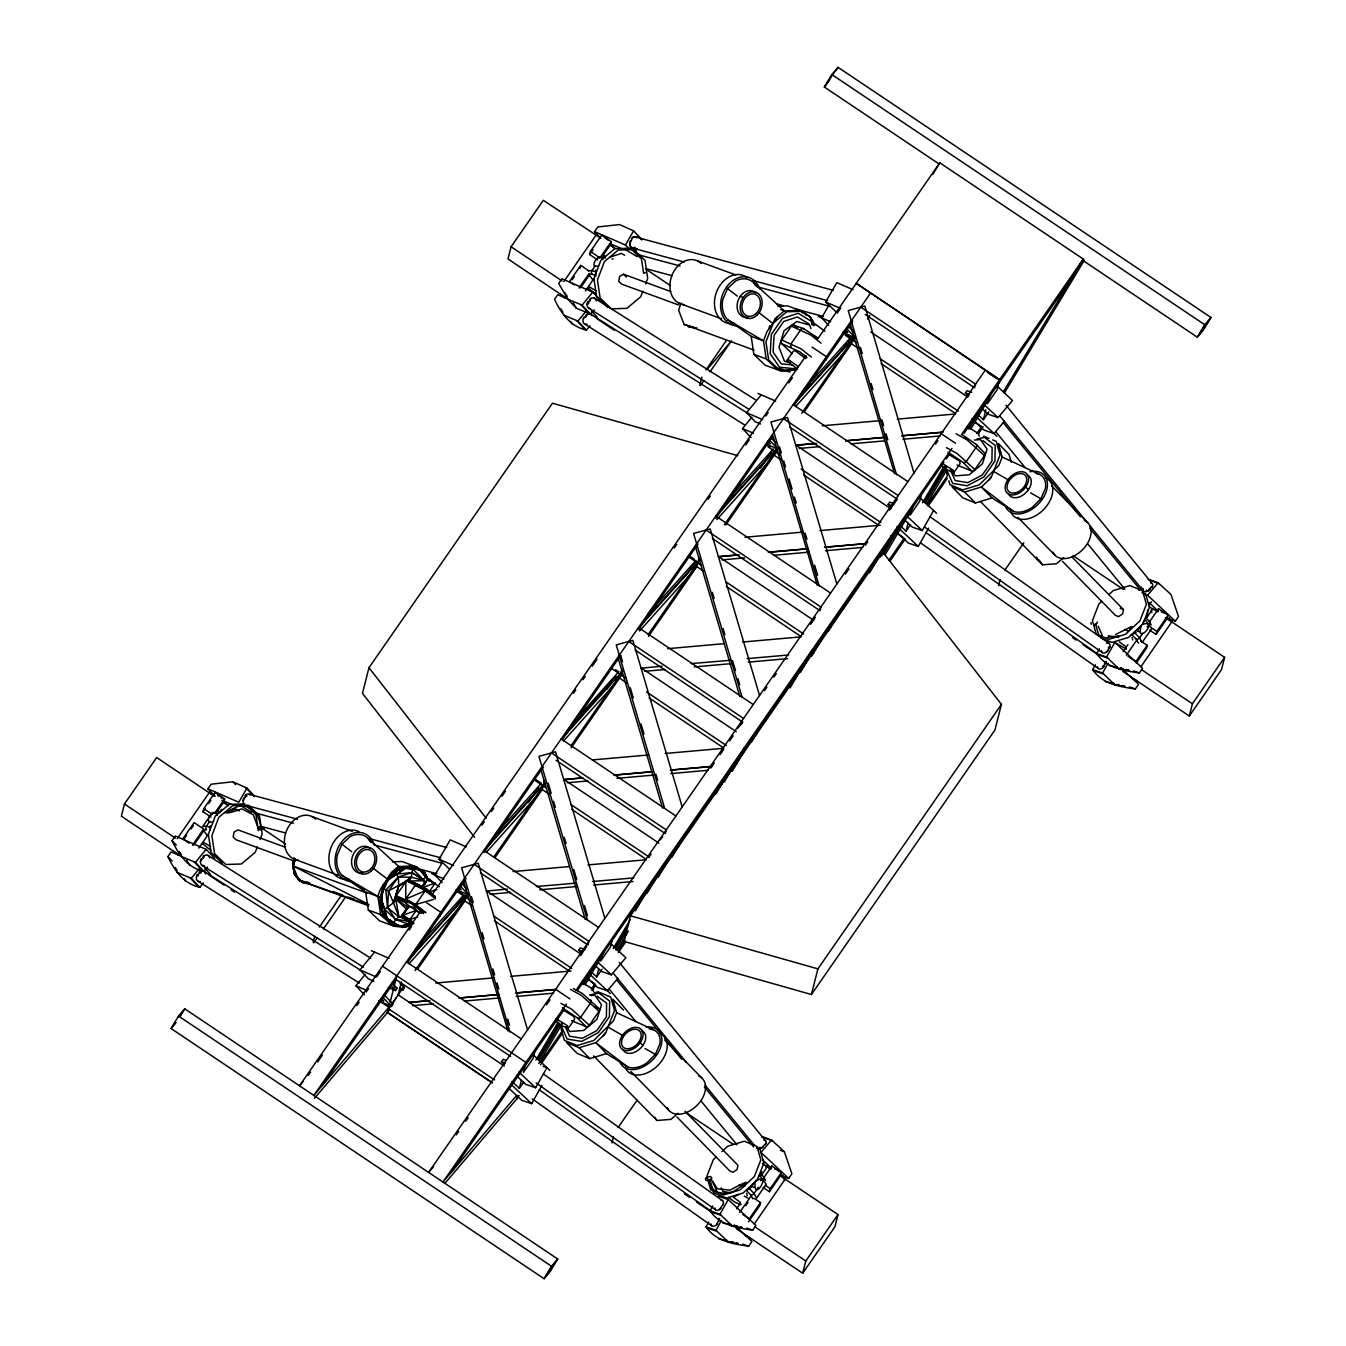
<?xml version="1.0" encoding="UTF-8"?>
<svg xmlns="http://www.w3.org/2000/svg" width="1346" height="1346" viewBox="0 0 1346 1346"><rect width="100%" height="100%" fill="white"/><g stroke="black" fill="none" stroke-linecap="round" stroke-linejoin="round"><path stroke-width="1.5" d="M398.197 926.132L394.328 926.267L383.072 915.431L380.396 897.412L365.641 891.994L342.305 875.539A23.101 17.784 -69.9 0 1 337.274 855.198L341.934 844.211L350.162 836.623A23.101 17.784 -69.9 0 1 368.081 838.39L398.752 866.538L401.192 867.43L414.299 866.033L398.752 866.538C382.533 876.381 379.791 898.253 383.072 915.431L394.328 926.267L404.507 927.293L409.857 925.762L405.869 925.661M409.033 920.832L409.335 924.365L395.64 919.52L387.564 907.726L385.814 890.059L388.557 890.968L406.812 880.856L425.286 890.699L435.498 898.842L430.165 891.675L415.359 885.231L405.718 899.128L415.645 904.579L425.858 912.723L405.718 899.128L405.836 881.748L411.253 877.171L412.667 868.927L419.616 869.651L424.512 872.427L429.189 881.361M1147.549 610.024L1147.465 616.047L1142.905 622.609M210.094 829.725L210.346 825.754M425.437 884.187L423.351 879.577L411.926 872.595L398.197 877.104L388.557 890.968L387.564 907.726L398.938 916.912L406.256 918.897M595.521 276.048L595.874 270.109M243.172 800.971L246.032 794.695M294.168 861.406C290.871 871.754 297.668 884.827 309.698 883.413M1072.089 557.126L1123.473 609.587L1122.665 613.793L1118.576 616.636L1115.312 615.29L1062.465 561.332M200.47 861.423L204.39 855.602M587.092 304.196L591.012 298.375M383.391 884.591L380.396 897.412L382.096 909.98L390.256 923.356L404.507 927.293L411.304 924.433M768.919 328.946L769.676 325.732M214.552 796.378L156.674 757.546L124.455 803.983L121.376 816.198L180.987 856.191L171.11 851.917L167.897 856.561C174.458 870.441 183.83 883.952 199.814 887.3L203.381 882.959M174.021 851.547L178.648 855.366M210.969 817.072L202.994 811.722L203.768 808.677L215.04 792.424L224.614 798.834L223.84 801.88L217.076 811.638M209.337 792.878L214.266 795.469L215.04 792.424M737.894 455.688L552.483 403.211L368.972 667.7L362.478 693.358L474.633 837.313M313.164 942.469L314.695 936.362M600.905 238.259L543.313 200.335L511.093 246.772L507.997 258.97L567.608 298.963L557.749 294.69L554.518 299.334C561.097 313.231 570.468 326.725 586.435 330.073L590.002 325.749M560.659 294.32L565.286 298.139M389.617 1004.301L387.564 1012.444L314.476 1098.302M390.004 1002.82L393.554 988.738M396.834 975.8L394.008 986.938L397.104 988.267L395.488 990.589L388.287 987.476M579.958 268.426L580.732 265.381L588.707 270.731M397.995 995.451L401.411 981.991M597.59 259.845L589.632 254.495L590.406 251.45L601.679 235.197L611.235 241.607L610.461 244.669L602.571 256.043M439.94 916.003L440.865 912.336L426.531 902.712M417.681 969.036L464.892 900.996L466.944 892.886M495.008 857.587L542.219 789.547L544.507 780.512M509.898 1031.961L461.594 867.8L478.2 863.257L527.548 1029.791M621.835 669.063L619.53 678.115L626.479 682.759M517.604 1095.375L516.628 1099.194L519.068 1095.594M521.39 1080.384L519.371 1088.392L523.712 1082.184M699.785 385.242L701.855 377.099M534.682 1052.151L533.066 1058.528L523.392 1072.459L525.933 1062.415L382.483 966.176M648.469 636.406L696.858 566.666L699.146 557.614M590.776 971.358L596.732 976.927L598.718 968.952M602.335 954.634L600.72 961.01L610.394 947.079L612.009 940.703M630.483 915.802L624.006 941.443L811.419 994.509L994.946 730.003L1001.441 704.362L882.825 552.129L630.483 915.802L817.914 968.851L1001.441 704.362M776.238 447.124L774.186 455.217L781.134 459.878M678.973 845.927L679.663 843.185M688.63 831.996L689.337 829.254M611.942 1142.889L613.473 1136.781M825.485 360.341L826.41 356.69L812.059 347.066M804.302 411.809L851.513 343.768L853.566 335.676M756.301 734.495L756.99 731.736M765.958 720.564L766.648 717.805M819.209 586.183L770.905 422.021L787.511 417.479L836.859 584.013M939.878 162.849L1083.328 259.088M833.628 623.047L834.318 620.304M843.286 609.115L843.976 606.373M896.537 474.734L848.232 310.573L864.839 306.03L914.018 473.186M881.866 555.932L882.825 552.129M901.568 526.959L906.043 531.148L908.028 523.157M911.646 508.855L910.031 515.232L919.688 501.301L921.303 494.924M811.419 994.509L817.914 968.851M750.025 1237.933L745.095 1235.325M754.164 1198.293L760.54 1202.567L759.767 1205.612L748.494 1221.865M763.064 1187.408L769.441 1191.681L780.714 1175.428L781.488 1172.383L771.931 1165.973L771.157 1169.018L766.362 1165.804L769.693 1168.749M769.441 1191.681L770.215 1188.636L781.488 1172.383M785.341 1179.247L780.714 1175.428M977.415 414.131L983.371 419.7L985.844 409.756M988.973 397.406L987.358 403.8L997.016 389.869L999.641 379.505L856.191 283.283L999.556 379.824M736.212 1228.629L802.687 1273.232L805.783 1261.017L838.003 1214.58L780.125 1175.748M838.003 1214.58L834.907 1226.795L802.687 1273.232M998.564 585.661L1000.112 579.554M1149.686 630.197L1156.063 634.471L1167.335 618.218L1168.109 615.156L1158.553 608.745L1157.779 611.791L1149.383 606.878M1136.663 680.706L1131.717 678.115M1140.802 641.066L1147.179 645.34L1146.405 648.402L1136.26 663.023M1156.063 634.471L1156.837 631.409L1168.109 615.156M1171.979 622.037L1167.335 618.218M1122.833 671.402L1189.326 716.005L1192.405 703.79L1224.624 657.353L1166.746 618.537M1224.624 657.353L1221.545 669.568L1189.326 716.005M631.711 238.326A5.771 3.786 -74.9 0 1 636.507 237.586A5.771 3.786 -74.9 0 0 632.654 237.468L629.81 243.761A5.771 3.786 -74.9 0 0 634.875 247.395M719.067 1220.973L719.403 1219.661A5.771 3.399 -54.7 0 0 719.471 1218.45L716.61 1224.641M719.454 1209.549L723.374 1203.728M1110.013 646.517L1107.203 651.498A5.771 3.399 -54.7 0 1 1101.398 650.707M1105.689 663.746L1106.025 662.434A5.771 3.399 -54.7 0 0 1106.092 661.223L1103.232 667.431M243.66 798.043L243.273 799.49A5.771 3.786 -74.9 0 0 244.4 804.471M630.298 240.833L629.894 242.28A5.771 3.786 -74.9 0 0 634.807 247.462M411.876 923.625L404.507 927.293L390.256 923.356L387.059 918.107L384.653 909.307L393.469 902.796C396.7 893.778 401.158 883.447 396.868 874.109L405.297 868.271L411.59 866.319L416.738 866.925L424.512 872.427L428.213 879.291M711.226 1179.332L711.765 1177.548L710.099 1176.421L705.472 1178.238L705.674 1179.937L707.508 1180.661L711.226 1179.332L717.401 1188.804L730.037 1190.15C747.467 1180.644 754.433 1178.356 733.2 1191.563A29.679 19.837 -44.4 0 1 708.719 1180.577M1097.293 621.902L1096.771 623.686L1094.264 624.931M295.397 858.698L293.142 866.016L294.387 874.126L302.783 882.589L308.268 882.303M402.69 916.777L398.938 916.912L393.469 902.796L398.567 886.341L411.253 877.171L424.074 880.654L424.646 884.541M680.941 303.052L678.67 310.371L684.138 324.47L754.029 350.095M294.135 857.57L293.142 866.016L298.593 880.116L368.501 905.74M258.365 828.682L259.913 829.96L264.338 828.917L261.948 827.908L258.365 828.682L253.3 814.818L241.843 808.811C224.799 815.138 219.213 814.296 239.033 805.985A29.679 22.848 -69.9 0 1 260.737 827.992M755.123 1182.427C753.205 1203.93 773.025 1170.011 755.863 1181.132M399.88 925.543L391.888 925.375L380.632 914.54L377.957 896.52C380.868 883.632 391.164 875.035 401.192 867.43L411.59 866.319L419.616 869.651L425.807 876.953L423.351 879.577L412.667 868.927L405.297 868.271L387.934 880.318L380.396 897.412L387.312 879.073L398.752 866.538M198.787 848.098L208.327 834.335L215.31 816.029L229.19 804.386L244.72 803.865M257.322 846.836L255.235 852.338L241.355 863.997L225.825 864.502L214.569 853.667L211.894 835.647L218.826 817.308L232.707 805.665L248.236 805.16L259.492 815.979L262.167 834.015L260.081 839.5M642.85 291.19L640.78 296.692L626.9 308.335L611.37 308.84L600.114 298.021L597.439 280.002L604.354 261.662L618.235 250.019L633.764 249.498L645.02 260.333L647.695 278.353L645.626 283.855M802.653 313.08L799.827 310.371L784.297 310.876L774.943 318.817L765.941 341.766L768.616 359.786L779.856 370.604L790.035 371.631L775.801 367.71M560.542 1026.83L561.989 1023.145M623.518 1010.123L612.817 999.203L616.636 1012.68L653.281 1029.69A23.101 15.445 -44.4 0 1 659.776 1044.311L655.334 1054.423L646.888 1062.886A23.101 15.445 -44.4 0 1 627.505 1066.84L606.524 1053.598L589.851 1058.629L577.182 1053.413L566.481 1042.494L579.15 1047.71L595.841 1042.662L605.498 1033.526L614.516 1010.526L610.697 997.033L598.028 991.817L594.326 992.927M616.636 1012.68L613.389 1020.991L593.721 1040.508L577.03 1045.539L564.361 1040.323L561.097 1028.765M1011.233 462.183L1009.046 454.46L998.362 443.541L1002.181 457.034L1038.826 474.044A23.101 15.445 -44.4 0 1 1045.32 488.665L1040.879 498.777L1032.432 507.24A23.101 15.445 -44.4 0 1 1013.05 511.194L992.069 497.936L975.396 502.983L962.727 497.751L952.026 486.831L964.695 492.064L981.369 487.016L991.043 477.864L1000.061 454.881L996.242 441.387L992.625 439.89M1002.181 457.034L998.934 465.329L979.265 484.863L962.575 489.894L949.906 484.678L948.812 480.825M388.557 890.968L393.469 902.796L398.567 886.341L405.836 881.748L396.195 895.645L415.645 904.579L433.513 899.414M196.667 875.876L201.513 871.047M583.289 318.649L588.152 313.82M201.345 858.664L200.739 860.027A5.771 4.055 -57.7 0 0 204.491 865.613M587.983 301.437L587.378 302.8A5.771 4.055 -57.7 0 0 589.985 308.47M761.028 1148.357L765.908 1143.427M1152.546 586.2L1147.667 591.13M409.335 924.365L399.358 926.351L393.941 922.868L395.64 919.52L398.938 916.912L395.657 898.287L405.18 900.424L395.64 896.941M780.781 309.597L784.297 310.876L753.625 282.727A23.101 17.784 -69.9 0 0 735.707 280.978L727.479 288.549L722.819 299.552A23.101 17.784 -69.9 0 0 727.85 319.877L751.186 336.349L763.502 340.875L766.177 358.894L777.433 369.713L783.254 369.527M516.612 1075.858L525.714 1084.371L535.641 1087.753L546.947 1067.681L542.976 1066.335M509.596 1088.931L521.726 1100.288L531.653 1103.653L541.933 1085.431M904.764 520.061L912.336 527.144L922.279 530.526L933.569 510.471M894.72 530.29L908.348 543.061L918.292 546.442L928.555 528.204M718.293 1196.173L728.236 1199.555L755.947 1225.499L752.717 1230.143C736.716 1227.939 719.858 1225.163 710.032 1210.845L712.791 1205.949M734.378 1225.079L751.926 1241.517L748.713 1246.16C732.695 1243.973 715.836 1241.18 706.027 1226.862L708.77 1221.983M732.561 1226.256L719.975 1214.227L728.236 1199.555M728.539 1242.291L715.954 1230.244L721.456 1220.469M1119.182 669.046L1106.597 656.999L1114.858 642.345L1142.569 668.272L1139.355 672.916C1123.338 670.729 1106.479 667.936 1096.67 653.618L1099.413 648.738M1120.999 667.868L1138.565 684.306L1135.334 688.95C1119.334 686.746 1102.475 683.97 1092.649 669.652L1095.408 664.756M1115.161 685.064L1102.576 673.034L1108.095 663.241M1141.391 625.486C1134.829 647.207 1160.084 618.891 1142.317 624.376M246.941 788.083L238.814 802.216L207.923 788.84L211.137 784.196L232.908 781.79L246.941 788.083L254.041 795.57M628.279 248.001L625.453 245.006L633.579 230.856L619.53 224.563L597.775 226.969L594.545 231.613L600.232 237.619M634.976 252.224L637.011 248.69M449.328 868.978L439.048 859.219L450.17 839.87L466.389 846.903M442.077 862.786L434.994 875.085L442.094 882.572M835.95 311.75L825.67 301.992L836.791 282.66L853.011 289.676M828.699 305.559L821.632 317.858L828.715 325.362M580.21 955.761L586.705 946.591M535.927 1059.975L558.102 1022.253M537.592 1059.302L558.91 1023.061M582.364 983.186L585.56 977.751M538.619 1060.513L559.869 1024.373M583.255 984.616L597.17 960.943L604.001 952.598L585.14 984.666M538.821 1063.441L561.972 1024.054M613.238 948.526L630.147 919.789M635.43 910.805L655.502 876.667M614.92 947.853L628.767 924.298M646.888 893.492L663.948 864.502M615.492 949.839L626.698 930.776M658.177 877.272L674.497 849.511L681.328 841.149L671.772 857.402M617.04 950.461L628.414 931.112M810.46 624.393L814.801 616.99M715.921 793.972L734.95 761.634M724.215 782.043L744.473 747.619M732.291 771.275L751.825 738.062L758.656 729.7L751.186 742.403M889.521 509.983L897.294 499.231L789.732 427.086M790.085 687.924L812.277 650.185M800.483 672.411L819.664 639.804M811.722 656.242L829.153 626.613L835.984 618.268L828.513 630.954M967.724 397.07L969.457 394.109M869.516 572.874L889.605 538.753M879.931 557.345L898.051 526.538M883.464 554.316L906.481 515.165L913.311 506.819L885.163 554.687M922.548 502.748L943.681 466.826M924.214 502.092L945.531 465.834M967.925 427.776L973.242 418.724M925.24 503.303L946.507 467.146M968.817 429.189L983.808 403.733L990.639 395.371L970.718 429.239M926.502 504.43L946.507 470.41M385.814 890.059L398.197 877.104L411.253 877.171L408.915 881.058L406.812 880.856L422.308 886.408L430.165 891.675M171.06 1028.512L178.547 1016.062L184.739 1008.81L557.715 1258.998L550.228 1271.448L544.053 1278.7L171.06 1028.512L176.006 1022.691M180.465 1015.406L182.45 1012.091L178.328 1016.937M180.448 1015.91L184.739 1008.81M932.744 174.543L939.087 163.976L824.324 87.002L831.828 74.552L838.003 67.3L1210.979 317.488L1203.492 329.938L1197.317 337.19L1082.554 260.215L1003.393 391.703M826.612 83.721L834.688 71.792M835.866 70.85L838.003 67.3M867.665 319.069L869.836 315.469M1004.352 393.099L1084.405 260.131M544.053 1278.7L551.54 1266.266L557.715 1258.998M1197.317 337.19L1204.805 324.756L1210.979 317.488M463.428 895.729L458.7 903.418L412.448 954.97M536.903 790.539L538.652 787.679L528.524 802.283M618.066 672.849L618.689 671.839L615.509 669.702M566.515 733.57L622.424 671.267L614.399 684.306L563.671 740.855M772.722 449.951L767.994 457.64L720.362 510.74M845.322 346.191L847.088 343.331M844.295 333.219L850.672 337.493L847.963 341.901L851.446 336.887M798.498 399.24L854.39 336.937L846.382 349.977L795.654 406.526M207.52 867.026L203.953 871.367C187.986 868.019 178.614 854.508 172.036 840.627L175.266 835.984L206.157 849.36L214.67 858.344M177.268 838.693L209.488 792.272M563.907 281.482L596.127 235.045M580.732 265.381L569.459 281.634L574.237 284.847M184.318 838.659L186.572 835.412M191.082 828.9L193.336 825.653M202.994 811.722L205.248 808.475M208.63 803.596L210.885 800.348M572.067 279.817L574.321 276.553M589.632 254.495L593.014 249.633M192.394 845.271L203.667 829.018L194.11 822.608L182.82 838.861L189.197 843.134M215.596 811.84L224.614 798.834M579.016 288.044L589.178 273.423M601.09 256.245L611.235 241.607M209.69 821.497L206.476 826.124A2.726 2.103 -69.9 0 0 206.51 829.826L203.28 830.179L207.149 835.344M595.218 265.835L592.004 270.479A2.726 2.103 -69.9 0 0 592.055 274.163L595.824 275.56M193.874 845.069L202.893 832.064M580.496 287.859L589.531 274.853M219.448 812.614L221.737 809.333M585.409 290.871L593.771 278.824M319.305 927.125L341.985 894.451M705.943 369.914L726.234 340.673M313.837 942.789L317.42 937.624M323.377 929.026L344.862 898.068M700.458 385.562L704.042 380.396M710.015 371.799L731.484 340.841L707.66 368.854M389.516 875.691L391.821 872.359M775.044 320.045L777.365 316.714M792.138 353.645L781.774 343.684A2.726 2.103 -69.9 0 1 781.74 339.983L791.381 326.085A2.726 2.103 -69.9 0 1 794.46 325.412L803.999 328.895L818.217 338.149M422.375 885.836L428.247 878.736L439.385 886.846M797.488 369.023L786.771 360.661L793.114 351.508L794.763 350.515L805.901 358.625M412.768 924.164L409.941 919.503L416.284 910.367L414.198 907.473L409.234 906.161L405.769 902.83L395.657 898.287L411.102 903.385L423.283 912.42M420.575 911.292L299.502 1085.785L303.237 1081.393M432.503 894.081L806.086 355.681M818.015 338.485L939.945 162.546M308.234 1075.521L310.606 1072.106M317.69 1061.893L322.434 1055.062M356.724 1005.647L359.096 1002.232M366.179 992.002L368.552 988.603M376.83 976.658L380.38 971.56M409.218 929.985L411.556 926.62M481.918 825.199L484.274 821.8M491.357 811.588L493.73 808.189M501.991 796.277L505.524 791.179M573.413 693.341L575.768 689.943M582.852 679.73L585.207 676.331M592.29 666.135L597.018 659.321M674.346 547.889L676.702 544.474M707.996 499.366L710.351 495.967M745.768 444.937L749.301 439.839M765.824 416.032L768.179 412.633M788.84 382.87L792.357 377.789M837.212 313.147L840.779 308.015M870.458 293.209L313.837 1095.408L388.876 1007.262L379.303 1000.852M322.586 1085.145L395.909 979.467L510.672 1056.459M407.67 962.508L466.086 878.315M483.937 852.59L543.414 766.867M562.325 739.627L620.742 655.418M638.593 629.692L698.069 543.969M715.921 518.244L773.025 435.953L817.258 585.241M794.291 405.297L852.725 321.088M453.602 910.283L463.596 895.881M607.046 689.118L615.98 676.23L568.5 730.525M685.568 575.937L687.974 572.487M689.169 570.754L695.562 561.534M760.507 467.954L770.635 453.35M841.418 351.323L846.937 343.398M404.456 985.777L388.489 1008.777L494.554 1079.929M415.073 970.483L467.971 894.232M493.578 857.352L545.281 782.8M570.889 745.903L622.609 671.351M648.217 634.454L699.937 559.902M724.367 524.721L777.265 448.454M801.694 413.272L854.592 337.022M389.936 1007.06L396.38 997.773M391.434 1006.455L393.049 1004.133L384.535 995.148L382.937 997.47L391.434 1006.455L378.832 1001.003M399.661 988.889L402.723 990.202L404.322 987.88L400.082 983.388M389.701 1009.349L387.564 1012.444L491.896 1082.42M571.158 747.838L621.684 675.019M725.797 524.957L776.339 452.121M504.498 1064.518L501.469 1061.674L503.068 1059.352L506.231 1060.429M581.792 953.052L578.78 950.226L580.395 947.904L585.14 949.519M891.119 507.291L888.091 504.447L889.706 502.125L894.434 503.74M968.43 395.825L965.418 393.015L967.034 390.693L971.762 392.309M985.222 370.2L428.6 1172.4L433.597 1166.528M456.26 1134.863L458.633 1131.448M465.733 1121.218L468.088 1117.819M546.51 1004.772L550.026 999.725M648.738 857.469L651.094 854.071M710.738 768.095L714.272 762.997M720.16 754.517L723.694 749.419M729.599 740.923L733.133 735.825M740.266 725.544L742.639 722.112L635.076 649.967M764.494 690.616L766.85 687.217M773.916 677.021L776.272 673.639M811.638 622.676L815.222 617.528M845.355 574.069L848.889 568.988M865.394 545.214L867.749 541.815M935.554 444.096L937.893 440.714M566.414 1004.082L442.952 1182.024L516.628 1095.459M575.97 990.32L951.925 448.47M961.465 434.708L1083.412 258.785M451.684 1171.743L563.133 1011.149M577.367 990.606L943.899 462.368M946.272 458.952L949.839 453.804M964.073 433.294L1071.954 277.814M596.732 976.927L602.099 969.187M906.043 531.148L910.333 524.957M983.371 419.7L988.738 411.96M540.638 1062.179L561.871 1031.558M591.382 989.041L594.915 983.943L585.359 977.516M617.965 950.73L625.049 940.534M888.882 560.273L904.226 538.164L894.669 531.754M927.259 504.952L947.332 476.047M976.826 433.513L981.756 426.43M540.554 1064.72L562.123 1033.543M591.988 990.606L595.605 985.272M618.285 952.682L625.503 942.183M889.79 561.4L905.37 538.837M928.067 506.231L947.231 478.503M978.29 433.833L983.118 426.8M555.343 1020.722L562.174 1025.837L568.264 1028.344L574.607 1019.208L573.884 1016.6L562.477 1009.601M940.871 465.077L947.719 470.191L953.809 472.698L960.152 463.562L959.412 460.955L948.005 453.955M571.512 1020.672L586.048 1026.662A2.726 1.817 -44.4 0 0 589.329 1025.198L598.97 1011.3A2.726 1.817 -44.4 0 0 598.734 1008.373L582.465 993.55L573.312 988.502M957.056 465.026L971.593 471.016A2.726 1.817 -44.4 0 0 974.874 469.535L984.515 455.655A2.726 1.817 -44.4 0 0 984.279 452.727L976.001 444.281L962.508 434.876M602.991 1035.983L605.296 1032.651M988.536 480.337L990.841 476.989M618.083 1127.544L637.18 1100.035M1004.722 570.334L1023.818 542.808M753.945 1183.184L750.53 1188.114L747.097 1189.931M758.505 1176.623L761.92 1171.693M1137.219 630.82L1140.634 625.89M736.531 1208.809L740.115 1203.644M1123.17 651.582L1127.931 644.7M1147.028 617.191L1153 608.594M760.995 1175.832L766.278 1168.21L765.588 1165.754L762.358 1163.331M739.711 1212.41L750.984 1196.157M764.023 1177.346L771.931 1165.973M1126.333 655.182L1136.478 640.561M1149.534 621.751L1158.553 608.745M745.701 1205.696L747.955 1202.449M758.353 1187.273L754.08 1193.448A2.726 1.817 -44.4 0 1 750.782 1194.912L746.694 1190.739M1142.821 633.175L1139.608 637.802A2.726 1.817 -44.4 0 1 1136.327 639.266L1132.238 635.093M1147.112 627L1149.248 623.905A2.726 1.817 -44.4 0 0 1149.013 620.977L1146.287 618.201M760.54 1202.567L749.268 1218.82L742.891 1214.546M1147.179 645.34L1135.889 661.593L1127.931 656.242M754.315 1223.968L785.492 1178.642M1140.937 666.741L1172.13 621.415M780.73 1175.697L788.672 1178.406L791.885 1173.762L784.348 1151.705L771.544 1139.978L761.6 1136.596L772.705 1141.055M1165.367 617.797L1175.294 621.179L1178.524 616.535L1170.97 594.478L1158.166 582.751L1148.239 579.369L1159.327 583.844M810.713 319.389L813.522 322.098L810.056 316.764L802.266 311.263L786.737 311.784L772.856 323.427L766.951 331.705L763.502 340.875L727.85 319.877M422.543 885.988L428.247 878.736L432.941 882.269M393.469 902.796L396.229 899.33L407.586 907.17L409.234 906.161L421.231 913.379M426.951 877.811L424.512 872.427L411.59 866.319L397.406 870.492L392.342 876.7L396.868 874.109L411.926 872.595L424.074 880.654L408.915 881.058L422.308 886.408L425.286 890.699L435.296 896.47M737.473 728.438L742.639 722.112M660.146 839.887L662.737 836.724M592.795 292.132L561.888 278.757L558.674 283.4L567.81 299.182L582.078 305.155L592.795 292.132L599.879 299.636M563.654 315.115L577.922 321.088L586.25 310.96M567.81 299.182L576.324 308.184L590.574 314.14L594.158 309.799M181.172 856.409L195.439 862.382L206.157 849.36M177.033 872.343L191.3 878.315L199.629 868.187M760.507 424.007L755.089 421.668L746.576 412.667L761.247 394.866M751.034 437.534L742.521 428.55L751.859 417.21M373.868 981.234L368.468 978.895L359.954 969.894L374.609 952.093M364.413 994.761L355.899 985.76L365.22 974.437M981.974 408.511L988.082 414.215L998.009 417.596L1012.495 400.502L997.336 386.319M1004.553 421.079L994.021 433.513L984.094 430.131L971.963 418.791M595.353 965.721L601.443 971.442L611.387 974.824L625.856 957.729L610.697 943.546M617.915 978.306L607.399 990.723L597.456 987.358L586.839 977.415M1138.968 590.305L1141.627 587.176M1143.612 593.889L1147.583 595.252L1158.166 582.751M1148.794 604.977L1151.436 601.847M771.544 1139.978L760.961 1152.462L788.672 1178.406M827.639 82.51L829.691 80.087M824.324 87.002L826.797 84.091M173.348 1025.215L175.401 1022.809M444.937 1183.319L516.662 1099.043M802.452 391.249L850.672 337.493M800.483 396.178L843.824 347.874M727.883 499.618L773.344 448.941M721.17 510.689L777.079 448.369L769.054 461.426L716.93 519.522M647.796 614.129L696.017 560.39L690.666 569.089L645.828 619.076M643.842 622.138L699.752 559.818L691.726 572.858L639.602 630.971M574.607 720.968L618.689 671.839M495.9 833.948L541.361 783.271L534.985 778.998M489.776 843.521L536.028 791.97M489.187 845.019L545.096 782.699L537.071 795.755L486.343 852.304M419.952 943.866L464.034 894.72M411.859 956.468L467.769 894.148L459.743 907.204L409.016 963.753M1129.58 629.457L1131.919 626.866M1108.195 650.404L1106.075 652.322M721.574 1207.614L720.564 1208.708A5.771 3.399 -54.7 0 1 714.776 1207.934M411.253 877.171L407.939 880.604L417.462 884.086L406.812 880.856M1101.751 601.309L1098.891 603.984L1092.397 620.59L1096.233 634.084L1108.902 639.316L1125.576 634.269L1139.894 620.893L1146.388 604.287L1142.552 590.793L1129.883 585.577L1113.209 590.608L1108.919 594.629M716.207 1156.971L713.346 1159.646L706.869 1176.253L710.688 1189.746L723.357 1194.962L740.031 1189.914L754.349 1176.539L760.843 1159.932L757.024 1146.456L744.355 1141.223L727.664 1146.27L721.944 1151.621M387.934 880.318L387.312 879.073L401.192 867.43L416.738 866.925L401.983 861.507L392.275 861.827M1063.727 557.614L1056.425 563.755L1042.443 564.815L980.679 501.738M678.182 1113.26L670.88 1119.401L656.898 1120.461L593.653 1055.887M1150.14 589.531L1148.929 590.44A5.771 3.129 -39.4 0 1 1144.268 591.584A5.771 3.129 -39.4 0 1 1143.225 588.454M763.502 1146.758L762.307 1147.65A5.771 3.129 -39.4 0 1 758.589 1148.962M212.584 821.8L213.745 821.01M585.779 314.998L586.94 314.241A5.771 4.055 -57.7 0 1 591.836 315.57M199.158 872.225L200.318 871.468A5.771 4.055 -57.7 0 1 205.517 873.975M1131.515 626.546L1115.582 634.504M812.143 324.1L813.792 323.09L824.913 331.2M786.771 360.661L788.42 359.651L798.195 366.449M670.712 291.544L623.568 274.264L619.665 276.384L618.672 281.297L621.583 284.09L678.552 304.97M1130.909 635.177L1136.074 632.469M733.334 1197.183L738.483 1194.474M598.129 266.138L594.326 266.256C592.358 262.234 597.961 255.824 602.133 257.877L602.688 259.576M405.718 899.128L425.286 890.699L415.645 904.579L423.384 913.698M586.923 324.336L587.007 324.302A5.771 4.055 -57.7 0 1 583.306 322.518A5.771 4.055 -57.7 0 1 583.912 317.235M430.939 891.422L436.811 889.454M411.943 924.668L401.243 916.306L402.891 915.297L409.941 919.503L417.782 916.878M610.108 257.103L621.465 253.368L624.611 255.303M224.563 812.748L235.92 809.03L239.066 810.948M760.54 1180.543L763.72 1179.55A2.726 1.817 -44.4 0 0 763.468 1176.64L760.742 1173.847M643.893 273.036L646.265 272.346M397.406 870.492L405.297 868.271L419.616 869.651L427.944 879.594M790.035 371.631L784.903 370.688L796.411 368.181M410.867 923.844L399.358 926.351L387.059 918.107L382.096 909.98L382.129 893.239M977.095 438.947L984.481 437.433L995.182 445.408L994.946 461.022L983.892 476.972L967.168 485.788L952.632 483.349L947.062 470.814M589.699 994.98L598.936 993.096L609.654 1001.071L609.418 1016.667L598.347 1032.618L581.623 1041.434L567.087 1039.011L561.518 1026.46M784.903 370.688L794.88 368.72L779.485 367.206L770.198 353.661L771.342 334.397L782.413 318.464L798.212 313.281L811.335 321.29L812.294 325.177M211.44 822.305L208.781 821.901C206.83 817.88 212.432 811.47 216.588 813.522L217.143 815.222M1139.944 631.88L1136.529 630.45M754.416 1187.542L751.001 1186.095M1107.287 637.449L1118.745 635.918M601.511 256.262L604.741 255.891A2.726 2.103 -69.9 0 0 601.645 256.581L597.843 257.002M588.202 270.899L592.004 270.479L595.773 271.858M592.055 274.163L588.825 274.534L592.677 279.682M215.966 811.907L219.196 811.537A2.726 2.103 -69.9 0 0 216.117 812.227L212.315 812.648L202.674 826.545L206.476 826.124L210.245 827.504M822.305 425.79L880.587 420.625M897.227 419.144L955.492 413.979M814.65 443.49L795.991 445.139L890.917 508.822M845.742 440.731L885.13 437.231M901.719 435.768L943.176 432.1M797.741 445.139L816.551 443.473M845.793 440.882L885.466 437.349M902.173 435.868L941.863 432.352M799.204 448.437L819.933 446.603M851.042 443.844L884.204 440.899M902.863 439.25L940.181 435.936M744.977 537.239L803.259 532.074M819.899 530.593L880.25 525.243M737.322 554.939L718.663 556.588L813.59 620.27M768.415 552.18L807.802 548.68M824.391 547.216L865.848 543.532M718.327 556.756L739.223 554.905M768.465 552.314L806.052 548.983M824.846 547.317L864.536 543.801M721.877 559.886L744.691 557.867M773.714 555.292L808.946 552.163M825.535 550.699L862.853 547.385M667.65 648.671L723.845 643.691M742.571 642.042L800.853 636.877M810.275 653.046L813.876 652.726L813.506 649.092M640.999 668.205L662.064 666.186M691.087 663.612L730.811 660.247M747.064 658.648L788.537 654.98M644.549 671.317L665.277 669.484M694.317 666.909L731.635 663.612M748.208 662.131L787.595 658.648M592.408 759.935L648.604 754.955M665.244 753.474L723.525 748.309M582.667 777.82L564.008 779.469L658.934 843.151M613.759 775.06L653.163 771.578M671.805 769.912L711.21 766.429M732.947 764.494L736.565 764.175L736.178 760.54M563.671 779.654L582.481 777.988M615.896 775.027L651.397 771.881M670.207 770.215L711.984 766.497M567.221 782.766L587.966 780.932M616.99 778.358L654.307 775.044M670.88 773.58L708.198 770.265M513.011 871.569L569.19 866.588M587.916 864.923L646.198 859.758M486.36 891.102L507.408 889.083M536.431 886.509L576.172 883.127M592.408 881.546L633.882 877.861M655.62 875.943L659.237 875.623L658.85 871.972M489.91 894.215L510.639 892.381M539.662 889.807L576.98 886.492M593.552 885.029L632.957 881.529M435.683 983.017L493.948 977.852M510.605 976.372L570.956 971.021M409.352 1002.366L428.011 1000.701M459.121 997.958L498.508 994.458M517.167 992.81L556.554 989.31M409.033 1002.534L429.912 1000.684M459.154 998.093L498.844 994.576M515.552 993.096L555.242 989.579M412.583 1005.664L433.311 1003.813M464.404 1001.071L499.652 997.941M516.241 996.461L553.559 993.163M974.47 440.058L980.46 439.604L987.072 449.16L982.445 463.731L969.288 474.785L955.307 475.845L951.992 471.066M590.928 995.552L594.915 995.249L601.527 1004.806L596.917 1019.376L583.743 1030.447L569.762 1031.507L566.464 1026.729M736.262 325.766L735.808 325.799A25.187 19.382 -69.9 0 1 725.679 288.296A25.187 19.382 -69.9 0 1 759.581 288.835M350.717 881.428L350.263 881.445A25.187 19.382 -69.9 0 1 340.151 843.942A25.187 19.382 -69.9 0 1 374.037 844.497M777.803 306.181L787.511 305.862L799.827 310.371M779.856 370.604L783.742 370.486M791.515 370.234L795.402 370.1M405.97 925.88L409.857 925.762M792.659 364.985L781.185 363.857L773.092 352.063L774.101 335.322L783.725 321.458L797.471 316.949L808.896 323.915M407.115 920.647L395.64 919.52L384.653 909.307L382.516 902.661L387.059 918.107L393.941 922.868M688.328 326.943L696.959 327.953M1108.397 635.783L1118.56 637.482M414.198 907.473L415.628 907.709M730.996 1192.792L722.852 1191.429L721.305 1187.929M1120.966 668.289L1122.934 668.676M734.344 1225.516L737.473 1226.156M1109.255 665.664L1117.315 667.212M1105.234 681.682L1114.185 683.415M722.617 1222.891L730.693 1224.439M718.613 1238.909L727.563 1240.625M1117.853 684.475L1118.93 684.693M731.231 1241.702L733.469 1242.173M1035.966 473.405L1038.826 474.044M1124.6 669.669L1128.89 670.358L1126.4 669.517M1120.595 685.686L1124.869 686.376L1123.372 685.821M648.991 1028.731L653.281 1029.69M737.978 1226.896L742.252 1227.569L740.754 1227.014M733.957 1242.913L738.247 1243.603L736.733 1243.031M1123.422 669.383L1119.822 668.239M1119.401 685.4L1116.019 684.407M736.8 1226.61L733.2 1225.466M732.779 1242.627L729.397 1241.618M423.569 888.31L426.884 889.184L428.97 892.078L435.313 882.942L421.904 887.872L428.247 878.736L432.318 882.64M635.665 237.047L833.393 290.349M631.812 247.883L684.256 262.016M752.868 280.506L827.521 300.629M637.701 254.562L680.067 265.986M829.372 306.215L756.738 286.648L753.625 282.727L755.813 285.554M645.945 268.662L672.176 275.728M777.079 304.011L783.136 305.643M795.25 308.89L823.483 316.512M249.044 794.275L446.771 847.559M249.212 806.187L297.634 819.243M370.268 838.827L440.882 857.856M255.101 812.883L293.445 823.214M374.138 844.952L442.75 863.442M261.326 826.427L285.537 832.955M420.726 869.381L436.861 873.739M684.138 324.47L693.308 326.96M789.967 362.747L784.466 361.25L778.998 347.15L784.112 330.679L796.782 321.509L809.619 325.009L810.982 328.542M309.597 883.111L298.593 880.116L367.424 904.445M965.418 393.015L969.389 394.361M888.091 504.447L892.062 505.81M1096.67 653.618L1106.597 656.999M1097.831 654.711L1107.758 658.093M1133.399 670.897L1139.355 672.916M1092.649 669.652L1102.576 673.034M1093.81 670.729L1103.737 674.11M1129.378 686.914L1135.334 688.95M578.78 950.226L582.768 951.588M780.377 1150.342L784.348 1151.705M501.469 1061.674L505.44 1063.02M710.032 1210.845L719.975 1214.227M711.193 1211.938L721.136 1215.303M746.761 1228.107L752.717 1230.143M706.027 1226.862L715.954 1230.244M707.188 1227.956L717.115 1231.338M742.756 1244.141L748.713 1246.16M697.413 260.872L735.892 274.988M740.216 296.423L743.295 297.55M759.077 312.726L772.856 323.427M601.645 256.581L605.414 257.961M791.381 326.085L810.814 335.036L821.043 343.18M781.74 339.983L801.173 348.934L811.402 357.077M679.377 303.372L721.708 318.884M781.774 343.684L799.743 351.811L806.977 357.582M751.186 336.349L753.861 354.368L766.177 358.894M777.433 369.713L765.1 365.203L753.861 354.368M311.868 816.534L352.282 831.34M221.198 798.128C224.698 798.548 215.057 792.575 218.288 796.209M285.167 847.189L238.023 829.91L234.12 832.03L233.127 836.96L236.038 839.753L294.976 861.339M293.832 859.017L338.098 875.237M366.92 893.054L293.142 866.016L368.955 904.596M332.782 891.439L342.49 894.989M348.311 897.126L354.133 899.263M365.641 891.994L368.316 910.031L383.072 915.431L377.957 896.52L342.305 875.539M967.034 426.531L978.441 433.53L979.181 436.138M983.573 436.154L988.99 438.392M941.662 463.091L953.069 470.09L953.809 472.698M1141.98 592.425L1145.614 593.923L1149.434 607.399L1142.939 624.006L1128.621 637.381L1111.947 642.429L1101.095 637.954M1120.208 608.241L1123.473 609.587M1124.516 629.406L1128.133 630.904M581.506 982.176L592.896 989.175L593.636 991.783M595.1 1006.875L598.734 1008.373M556.134 1018.737L567.541 1025.753L568.264 1028.344M756.452 1148.071L760.069 1149.568L763.889 1163.062L757.411 1179.651L743.093 1193.027L726.419 1198.075L713.733 1192.859L709.914 1179.365M775.633 1168.917L774.589 1169.035M738.971 1185.052L742.605 1186.566M825.67 301.992L840.106 308.251M818.334 316.445L830.65 321.778M842.747 332.327L855.4 337.796L846.886 328.811L848.502 326.489L854.323 332.647M594.545 231.613L625.453 245.006M610.327 243.761L621.229 248.488M757.949 393.436L775.666 401.125M746.576 412.667L762.795 419.7M742.521 428.55L753.339 433.227M767.254 444.567L778.072 449.244M439.048 859.219L453.484 865.461M431.713 873.655L444.012 878.988M456.126 889.538L468.761 895.023M221.888 800.197L230.974 804.134M371.328 950.663L389.044 958.335M359.954 969.894L376.173 976.927M355.899 985.76L366.718 990.454M604.993 237.906L608.342 240.244M956.064 433.749L966.832 439.705L984.515 455.655M946.423 447.646L957.191 453.585L974.874 469.535M947.988 452.138L963.315 462.553L971.593 471.016M570.519 989.411L581.304 995.35L598.97 1011.3M560.878 1003.292L571.663 1009.248L589.329 1025.198M562.46 1007.784L577.77 1018.215L586.048 1026.662M744.288 1196.089L747.955 1198.108M805.144 314.005L810.056 316.764L814.683 325.362M993.584 471.47L1007.986 479.698A13.746 9.186 -44.4 0 1 1027.957 475.609A13.746 9.186 -44.4 0 1 1014.665 494.756A13.746 9.186 -44.4 0 1 1007.986 479.698M1030.632 492.872L1040.879 498.777M608.039 1027.133L622.441 1035.343A13.746 9.186 -44.4 0 1 642.412 1031.272A13.746 9.186 -44.4 0 1 629.137 1050.418A13.746 9.186 -44.4 0 1 622.441 1035.343M645.087 1048.517L655.334 1054.423M596.143 290.904L589.464 286.917L587.916 287.876L596.362 294.791M210.599 846.55L203.919 842.579L202.371 843.521L210.834 850.436M776.205 1169.203L779.183 1171.626M625.217 249.397L637.045 256.615M241.371 806.069L251.5 812.261M344.357 877.811L363.874 889.756M594.427 298.139L755.661 399.897M588.875 308.234L748.326 408.881M590.356 313.988L748.04 413.508M584.787 324.083L744.254 424.73M207.806 855.349L370.806 958.234M202.237 865.444L363.47 967.219M203.717 871.198L359.651 969.625M198.165 881.31L359.399 983.068M1009.635 508.973L1013.05 511.194L981.369 487.016L992.069 497.936M624.09 1064.619L627.505 1066.84L595.841 1042.662L606.524 1053.598M767.758 441.353L770.4 443.894L767.069 442.262M458.464 887.132L461.089 889.672L458.363 888.478M831.828 74.552L1204.805 324.756M987.459 372.405L997.016 378.832M860.784 307.14L975.547 384.132L974.622 387.783L865.327 314.476M870.795 332.008L966.445 396.161M845.271 335.305L855.905 342.439M880.2 358.726L958.268 411.102M971.98 420.305L981.554 426.716M851.513 343.768L858.462 348.429M881.007 363.555L955.61 413.592M941.174 433.664L955.525 443.288M610.461 244.669L615.088 248.488L609.873 244.989M646.265 269.385L670.51 285.655M1073.183 555.763L1123.405 589.447M590.406 251.45L599.963 257.86M1152.058 628.212L1156.837 631.409M793.13 404.658L907.894 481.632M783.456 418.589L898.219 495.564M511.093 246.772L562.056 280.944M1141.458 669.601L1192.405 703.79M596.884 318.598L614.23 330.241M1072.678 637.752L1076.144 640.09M1083.093 644.751L1096.973 654.055M766.968 444.668L770.164 446.805M767.943 446.737L780.327 455.049M801.139 469.014L880.94 522.551M803.68 475.003L878.282 525.041M715.803 516.107L830.566 593.081M706.128 530.038L820.892 607.012L819.966 610.68L712.404 538.518M689.64 556.117L694.418 559.313M689.017 557.126L701.266 565.32M725.544 581.623L803.612 633.983M696.858 566.666L703.807 571.327M726.352 586.452L800.954 636.49M638.475 627.539L753.238 704.53M628.801 641.47L743.564 718.461M641.335 668.037L736.262 731.702M611.69 668.558L625.671 677.93M646.484 691.894L726.285 745.432M649.024 697.884L723.626 747.939M561.147 738.988L675.911 815.962M551.49 752.919L666.253 829.893L665.311 833.561L556.016 760.254M534.379 780.007L546.611 788.218M570.889 804.504L648.974 856.88M542.219 789.547L549.151 794.207M571.697 809.333L646.299 859.371M483.82 850.436L598.583 927.411M474.162 864.368L588.925 941.342L588 945.01L480.438 872.864M486.68 890.917L581.607 954.6M459.255 891.506L462.452 893.66M457.051 891.456L471.016 900.827M493.578 915.953L571.646 968.329M464.892 900.996L471.823 905.656M494.386 920.782L568.971 970.819M555.629 989.31L569.981 998.934M223.84 801.88L228.467 805.699L223.251 802.199M259.643 826.612L285.604 844.043M686.561 1112.991L733.318 1144.352M203.768 808.677L211.743 814.01M765.42 1185.422L770.215 1188.636M406.492 961.868L521.255 1038.86M124.455 803.983L175.417 838.171M754.82 1226.829L805.783 1261.017M398.147 994.845L504.279 1066.032M208.512 874.648L224.126 885.13M231.075 889.79L234.541 892.112M684.306 1193.818L689.522 1197.301M696.454 1201.961L710.351 1211.282M387.009 1012.242L492.434 1082.975M178.547 1016.062L551.54 1266.266M929.901 516.679L1109.306 643.506M924.466 526.942L1102.172 652.541M925.947 532.612L1096.805 653.399M920.513 542.859L1098.201 668.474M543.279 1073.906L722.667 1200.733M536.129 1082.941L715.534 1209.768M539.309 1089.839L711.883 1211.821M532.175 1098.874L711.58 1225.701M423.452 888.04L435.162 897.244M845.709 330.325L847.711 332.445L844.379 330.813M381.759 998.984L383.761 1001.104L380.43 999.489M982.832 440.596L992.137 447.528L991.935 461.123L982.311 474.987L967.774 482.659L955.122 480.539L950.276 469.619M597.288 996.259L606.609 1003.191L606.407 1016.768L596.783 1030.632L582.229 1038.304L569.577 1036.201L565.539 1027.099M965.267 437.551L968.01 439.604M1119.3 641.823L1125.761 646.669L1126.451 649.125L1115.834 643.119M733.755 1197.469L740.216 1202.315L740.906 1204.771L735.152 1202.399L728.691 1197.57M1164.66 613.238L1161.211 611.807M727.479 288.549L737.305 296.103M341.934 844.211L351.76 851.749M373.279 868.288L387.312 879.073M380.632 914.54L394.328 926.267L379.572 920.849L368.316 910.031M984.414 404.877L998.009 417.596M975.9 416.537L996.965 436.272M1147.583 595.252L1175.294 621.179M1149.316 602.789L1158.082 610.983M919.974 497.751L936.53 513.23M907.12 516.342L922.279 530.526M897.059 526.589L918.292 546.442M597.792 962.087L611.387 974.824M590.776 975.177L610.344 993.499M762.694 1160.016L771.443 1168.193M533.353 1054.961L549.891 1070.457M518.967 1072.139L535.641 1087.753M511.968 1081.41L519.405 1088.376M510.437 1083.799L531.653 1103.653M802.266 311.263L806.49 315.334M814.515 336.433L817.224 339.041M794.46 325.412L797.421 328.256M623.568 274.264L626.462 277.057M607.854 307.561L596.598 296.726L593.923 278.706L600.854 260.367L614.718 248.724L630.248 248.219L641.504 259.055L643.59 273.07M418.993 912.958L416.284 910.367L402.891 915.297L406.643 921.522M396.229 899.33L406.593 909.29M409.941 919.503L414.013 923.406M412.364 924.416L402.891 915.297L409.234 906.161L401.243 916.306L407.586 907.17L405.769 902.83M247.529 806.574L255.959 814.7L258.348 830.718M222.309 863.207L211.053 852.371L208.378 834.352M302.783 882.589L294.387 874.126L293.125 860.649L293.378 869.398M1051.899 486.125L1087.719 522.685M1025.753 487.016L1028.428 489.759M1145.16 619.732L1151.772 628.565L1142.131 642.463L1139.608 637.802L1134.156 632.233M1017.845 517.352L1055.079 555.393M964.695 492.064L975.396 502.983M664.924 1040.307L702.175 1078.348M640.225 1042.679L642.883 1045.405M759.615 1175.378L766.227 1184.211L756.587 1198.108L754.08 1193.448L748.612 1187.879M685.08 1111.291L737.928 1165.249L737.12 1169.438L733.048 1172.282L729.768 1170.936L676.937 1116.978M630.87 1071.551L669.551 1111.039M579.15 1047.71L589.851 1058.629M633.579 230.856L642.076 239.857L637.954 236.29M775.834 442.851L771.174 437.921L769.559 440.243L776.659 447.747M591.483 311.061L597.153 317.067M582.078 305.155L590.574 314.14M580.782 304.6L589.296 313.584M577.922 321.088L586.435 330.073M576.626 320.533L585.14 329.518M466.54 888.629L461.863 883.699L460.265 886.021L467.348 893.525M245.645 787.528L254.158 796.512M232.908 781.79L235.735 784.785M400.048 987.375L402.723 990.202M392.073 982.967L397.104 988.267M207.923 788.84L215.007 796.327M391.232 986.096L395.488 990.589M204.844 868.288L210.514 874.277M195.439 862.382L203.953 871.367M194.144 861.81L202.657 870.812M172.036 840.627L176.292 845.12M191.3 878.315L199.814 887.3M190.005 877.743L198.518 886.745M167.897 856.561L172.153 861.053M1005.933 405.18L1152.21 583.541M999.927 416.049L1086.357 521.44M1090.361 526.303L1143.545 591.163M1003.241 422.694L1080.367 516.729M1089.688 528.086L1138.884 588.084M995.922 431.931L1025.164 467.6M1087.669 543.818L1124.903 589.212M619.295 962.407L765.571 1140.769M613.305 973.259L686.443 1062.448M705.052 1085.145L754.265 1145.143M616.619 979.905L661.828 1035.04M664.487 1038.288L681.783 1059.369M704.379 1086.929L753.592 1146.927M609.284 989.159L635.884 1021.58M701.047 1101.028L736.952 1144.807M425.807 876.953L428.028 879.661M368.972 667.7L486.293 818.284M371.378 842.613L368.081 838.39L371.075 842.327M181.273 854.424L179.237 851.564M177.117 870.357L175.081 867.497M566.498 295.296L567.188 296.255M562.342 311.229L563.032 312.205M1039.129 560.037L1042.443 564.815M654.694 1117.281L656.898 1120.461M565.858 294.353L564.967 292.805M561.719 310.287L560.828 308.739M573.278 302.917L576.324 308.184M570.654 321.492L572.168 324.117M186.64 860.144L189.685 865.394M184.032 878.719L185.546 881.327M1149.013 620.977L1151.15 624.948M1136.327 639.266L1138.464 643.237M764.192 1177.952L765.605 1180.593M750.782 1194.912L752.919 1198.882M810.056 316.764L814.111 325.749M1098.168 626.126L1102.256 635.346M712.623 1181.771L716.711 1190.991M1036.639 557.126L1038.271 560.828M1169.405 617.78L1170.667 621.465M782.783 1175.008L784.668 1180.526M860.464 347.453L862.248 353.476M871.165 383.576L872.948 389.6M881.882 419.7L883.666 425.723M886.038 433.749L887.822 439.772M850.352 324.521L894.585 473.809M779.57 446.855L781.353 452.879M783.742 460.904L785.526 466.927M789.093 478.957L792.071 489.002M794.443 497.027L796.226 503.051M805.144 533.151L806.927 539.174M814.667 565.27L817.628 575.297M759.531 695.461L710.183 528.928L693.577 533.47L742.033 697.009M712.354 592.408L714.137 598.432M723.054 628.548L724.838 634.555M732.577 660.65L735.555 670.695M737.928 678.721L739.711 684.744M695.697 547.401L739.93 696.69M682.203 806.91L632.856 640.36L616.249 644.902L664.705 808.458M620.758 655.687L622.542 661.71M630.281 687.806L633.243 697.834M640.982 723.929L643.96 733.957M655.839 774.101L657.622 780.125M618.369 658.85L662.602 808.138M604.876 918.342L555.528 751.808L538.922 756.351L587.378 919.907M548.192 783.187L551.17 793.231M553.543 801.257L555.326 807.28M564.243 837.38L566.027 843.404M573.766 869.499L576.727 879.527M584.467 905.622L587.445 915.65M541.042 770.299L585.274 919.587M471.453 896.638L473.237 902.661M482.171 932.761L483.954 938.785M492.872 968.901L494.655 974.908M497.027 982.95L498.811 988.957M507.728 1019.073L509.511 1025.097M463.714 881.731L507.947 1031.019M1095.459 623.72L1098.74 635.278M946.087 471.184L947.18 475.037M1151.133 610.108L1151.823 612.565M1132.104 637.516L1132.794 639.989M746.559 1193.179L747.249 1195.635M1005.546 506.449L1005.63 506.803A25.187 16.842 -44.4 0 0 1042.225 499.332A25.187 16.842 -44.4 0 0 1029.976 471.723M620.001 1062.112L620.085 1062.448A25.187 16.842 -44.4 0 0 656.057 1055.853A25.187 16.842 -44.4 0 0 646.248 1027.082M1091 622.592L1091.202 624.292M890.648 535.826L891.203 541.294M734.664 323.528A23.101 17.784 -69.9 0 1 731.719 322.552M803.999 328.895A2.726 2.103 -69.9 0 0 800.904 329.585L791.263 343.482A2.726 2.103 -69.9 0 0 791.313 347.184M683.852 304.583A23.101 17.784 -69.9 0 1 672.243 274.601A23.101 17.784 -69.9 0 1 701.283 263.547M729.633 323.545A25.187 19.382 -69.9 0 1 716.577 291.88A25.187 19.382 -69.9 0 1 747.316 277.663M748.258 317.202A13.746 10.583 -69.9 0 1 737.877 301.218A13.746 10.583 -69.9 0 1 755.779 292.957M744.893 1186.095A2.726 1.817 -44.4 0 1 743.682 1186.634M577.77 1018.215A2.726 1.817 -44.4 0 0 581.051 1016.752L590.692 1002.854A2.726 1.817 -44.4 0 0 590.457 999.927M698.742 1076.11A23.101 15.445 -44.4 0 1 696.942 1105.436A23.101 15.445 -44.4 0 1 667.229 1107.708M641.672 1030.683A13.746 9.186 -44.4 0 1 640.595 1048.147A13.746 9.186 -44.4 0 1 622.912 1049.476M659.792 1033.476A25.187 16.842 -44.4 0 1 657.841 1065.46A25.187 16.842 -44.4 0 1 625.436 1067.916M963.315 462.553A2.726 1.817 -44.4 0 0 966.596 461.089L976.237 447.192A2.726 1.817 -44.4 0 0 976.001 444.281M1084.287 520.465A23.101 15.445 -44.4 0 1 1082.487 549.791A23.101 15.445 -44.4 0 1 1052.774 552.045M1027.217 475.037A13.746 9.186 -44.4 0 1 1026.14 492.485A13.746 9.186 -44.4 0 1 1008.457 493.831M1045.337 477.83A25.187 16.842 -44.4 0 1 1043.369 509.798A25.187 16.842 -44.4 0 1 1010.981 512.271M349.119 879.19A23.101 17.784 -69.9 0 1 346.174 878.198M344.105 879.19A25.187 19.382 -69.9 0 1 330.308 849.595A25.187 19.382 -69.9 0 1 358.877 831.542M362.73 872.847A13.746 10.583 -69.9 0 1 352.332 856.88A13.746 10.583 -69.9 0 1 370.234 848.603M298.324 860.229A23.101 17.784 -69.9 0 1 286.698 830.263A23.101 17.784 -69.9 0 1 315.738 819.192M1150.494 582.953A5.771 3.129 -39.4 0 1 1151.974 587.378M1106.547 643.136A5.771 3.399 -54.7 0 1 1109.642 647.88M612.043 259.139A2.726 2.103 -69.9 0 1 613.17 258.886M245.073 795.536A5.771 3.786 -74.9 0 1 249.902 794.847M203.212 856.359A5.771 4.055 -57.7 0 1 209.623 858.025M200.369 881.495A5.771 4.055 -57.7 0 1 196.684 879.729A5.771 4.055 -57.7 0 1 197.29 874.463M589.851 299.132A5.771 4.055 -57.7 0 1 596.261 300.814M717.654 1223.514A5.771 3.399 -54.7 0 1 713.313 1226.273A5.771 3.399 -54.7 0 1 710.823 1223.901M763.855 1140.18A5.771 3.129 -39.4 0 1 765.352 1144.605M720.951 1200.144A5.771 3.399 -54.7 0 1 723.004 1205.091M1104.275 666.287A5.771 3.399 -54.7 0 1 1099.934 669.063A5.771 3.399 -54.7 0 1 1097.444 666.691M588.539 303.876A3.92 2.759 -57.7 0 1 588.74 302.917M589.716 301.151A3.92 2.759 -57.7 0 1 590.423 300.444M585.645 317A3.92 2.759 -57.7 0 1 586.351 316.293M1150.679 587.344A3.92 2.137 -39.4 0 1 1150.123 588.118M1149.417 588.841A3.92 2.137 -39.4 0 1 1148.609 589.464M1146.876 590.238A3.92 2.137 -39.4 0 1 1146.102 590.339M1108.633 646.989A3.92 2.322 -54.7 0 1 1108.397 647.897M245.174 797.656A3.92 2.574 -74.9 0 1 245.729 796.882M246.368 796.294A3.92 2.574 -74.9 0 1 247.075 795.94M203.095 858.361A3.92 2.759 -57.7 0 1 203.801 857.654M198.03 875.994A3.92 2.759 -57.7 0 1 198.434 875.068M200.504 872.982A3.92 2.759 -57.7 0 1 201.328 872.679M760.254 1147.448A3.92 2.137 -39.4 0 1 758.808 1147.465M1104.679 662.922A3.92 2.322 -54.7 0 1 1104.443 663.814M1103.451 665.58A3.92 2.322 -54.7 0 1 1102.761 666.32M551.322 1267.124L546.325 1275.419L555.444 1262.279L551.322 1267.124M1204.586 325.614L1199.589 333.909L1208.708 320.785L1204.586 325.614M756.822 315.334A13.746 10.583 -69.9 0 0 756.553 292.486A13.746 10.583 -69.9 0 0 740.182 307.595A13.746 10.583 -69.9 0 0 756.822 315.334M755.914 313.702A11.542 8.884 -69.9 0 0 755.695 294.522A11.542 8.884 -69.9 0 0 741.932 307.191A11.542 8.884 -69.9 0 0 755.914 313.702M629.474 1048.584A11.542 7.723 -44.4 0 0 640.646 1032.5A11.542 7.723 -44.4 0 0 623.871 1035.932A11.542 7.723 -44.4 0 0 629.474 1048.584M1015.019 492.939A11.542 7.723 -44.4 0 0 1026.19 476.854A11.542 7.723 -44.4 0 0 1009.399 480.286A11.542 7.723 -44.4 0 0 1015.019 492.939M370.386 869.348A11.542 8.884 -69.9 0 0 370.15 850.167A11.542 8.884 -69.9 0 0 356.404 862.853A11.542 8.884 -69.9 0 0 370.386 869.348M371.277 870.98A13.746 10.583 -69.9 0 0 371.008 848.148A13.746 10.583 -69.9 0 0 354.637 863.24A13.746 10.583 -69.9 0 0 371.277 870.98"/></g></svg>
